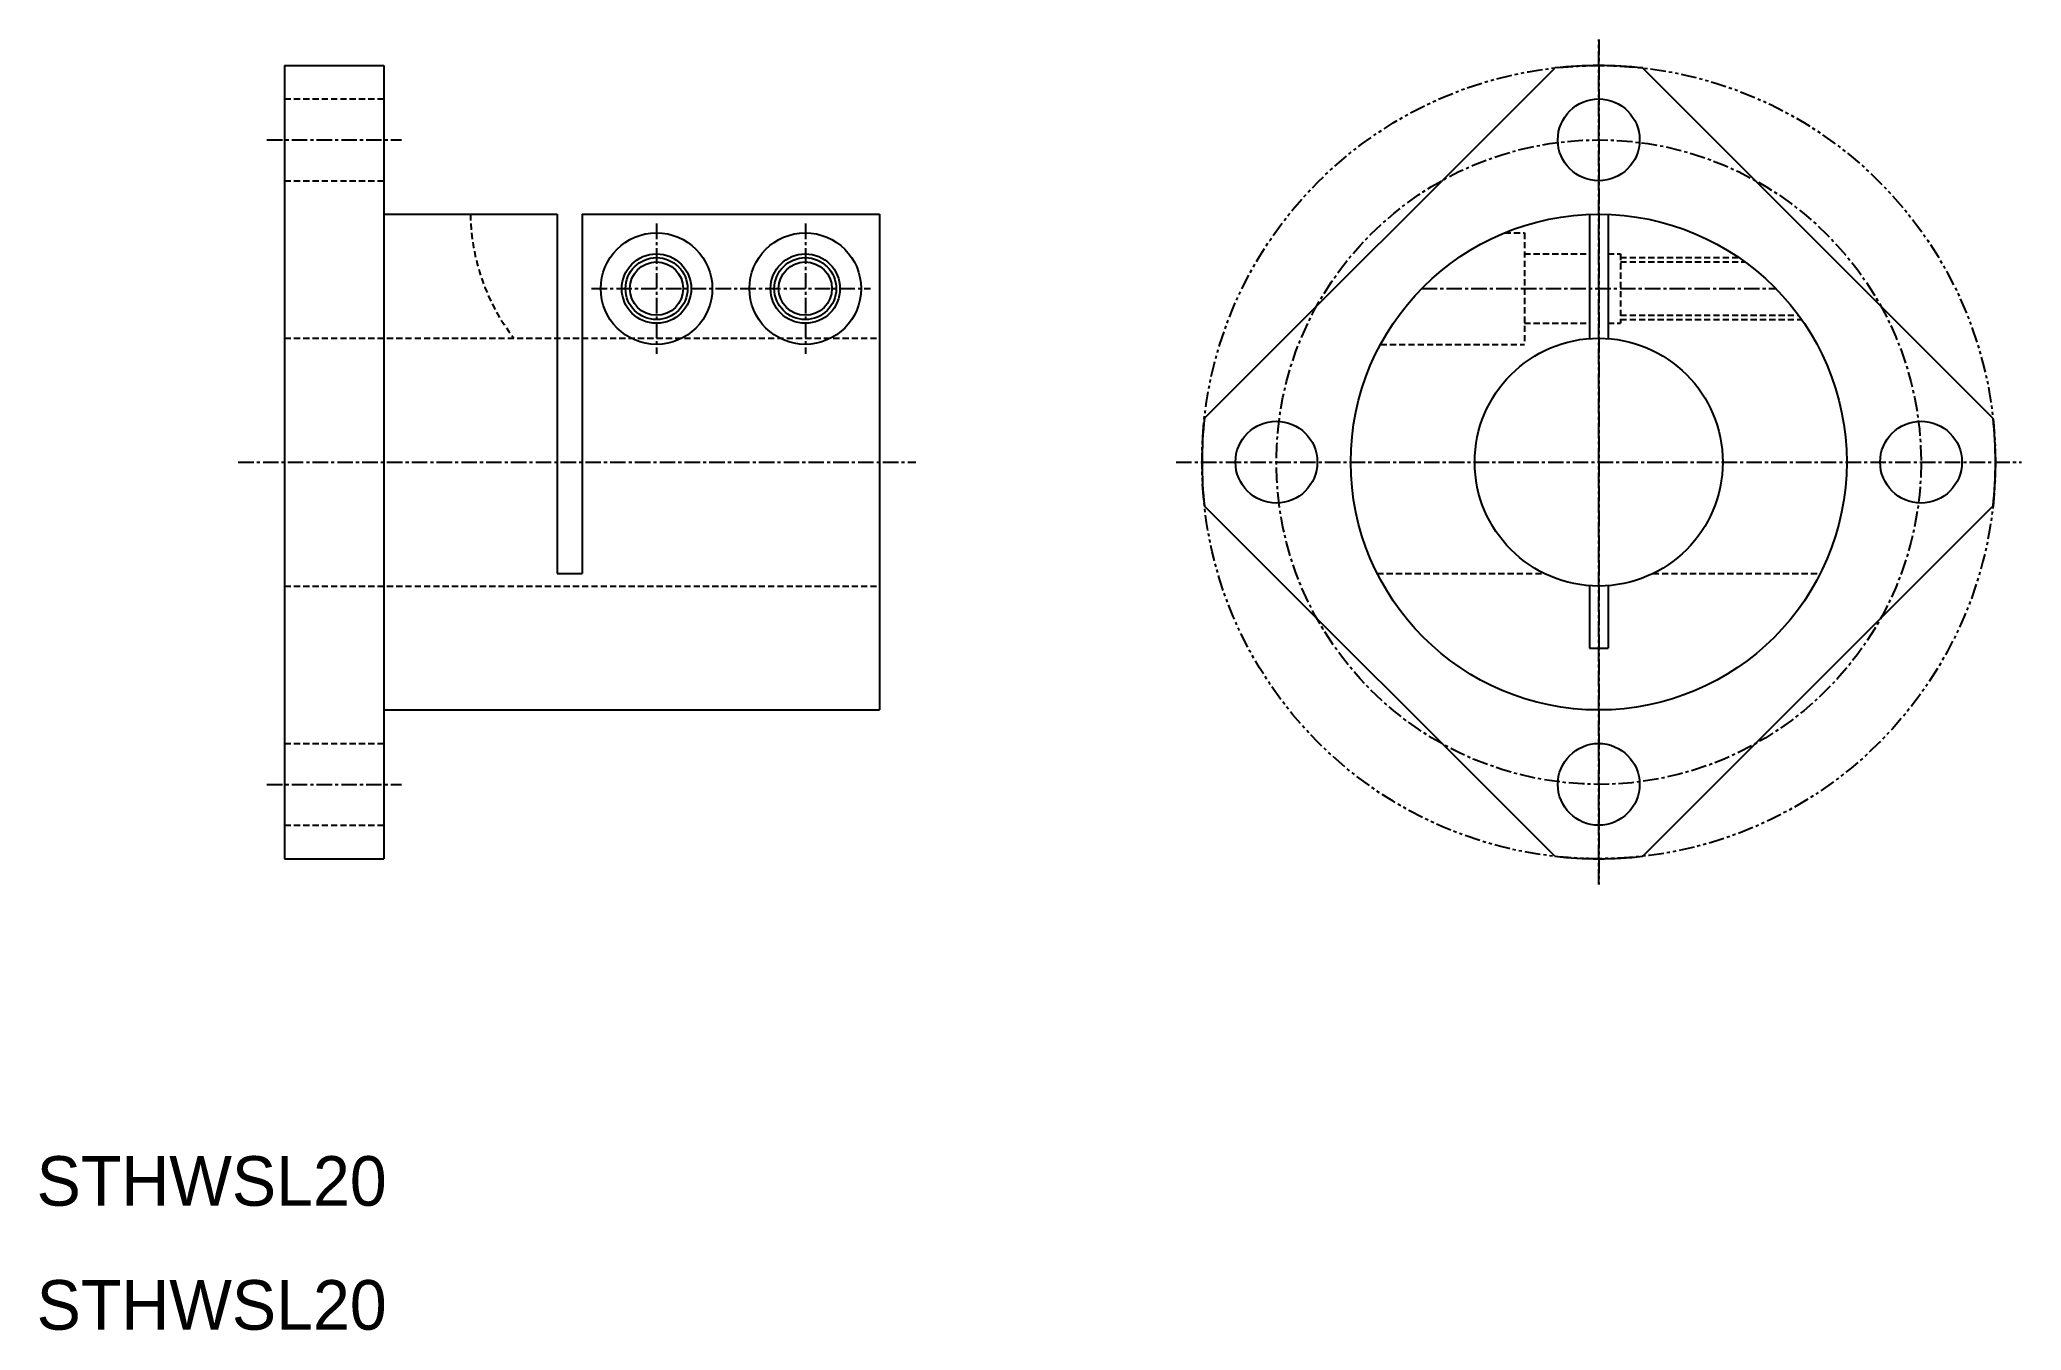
# Model space of a CAD drawing. Extents: x 10 to 170, y 10 to 114.
import ezdxf

# ---------------------------------------------------------------- set-up
doc = ezdxf.new("R2010")
doc.units = 0
for name, pattern in [('CENTER', [2, 1.25, -0.25, 0.25, -0.25]), ('DASHED', [0.75, 0.5, -0.25]), ('PHANTOM', [2.5, 1.25, -0.25, 0.25, -0.25, 0.25, -0.25])]:
    doc.linetypes.add(name, pattern=pattern)
doc.layers.get('0').update_dxf_attribs({"linetype": 'CONTINUOUS'})
doc.layers.add('CENTER', color=1, linetype='CENTER')

msp = doc.modelspace()

# ---------------------------------------------------------------- linework, layer by layer
at = {"color": 7, "linetype": 'CONTINUOUS'}
for p, q in [((30, 112), (30, 48)), ((30, 112), (38, 112)), ((38, 112), (38, 48)), ((104.2, 83.55), (132.45, 111.8)), ((167.8, 83.55), (139.55, 111.8)), ((38, 100), (52, 100)), ((52, 100), (52, 71)), ((54, 100), (78, 100)), ((54, 100), (54, 71)), ((78, 100), (78, 60)), ((135.25, 99.99), (135.25, 89.97)), ((136.75, 99.99), (136.75, 89.97)), ((132.45, 48.2), (104.2, 76.45)), ((139.55, 48.2), (167.8, 76.45)), ((52, 71), (54, 71)), ((135.25, 70.03), (135.25, 65)), ((136.75, 70.03), (136.75, 65)), ((135.25, 65), (136.75, 65)), ((38, 60), (78, 60)), ((30, 48), (38, 48))]:
    msp.add_line(p, q, dxfattribs=at)
at = {"color": 3, "linetype": 'DASHED'}
for p, q in [((30, 109.3), (38, 109.3)), ((30, 102.7), (38, 102.7)), ((128.4, 98.5), (130, 98.5)), ((130, 98.5), (130, 89.5)), ((130, 96.8), (135.25, 96.8)), ((136.75, 96.8), (137.75, 96.8)), ((137.75, 96.8), (137.75, 91.2)), ((137.75, 96.5), (147.3, 96.5)), ((137.75, 96.15), (147.8, 96.15)), ((130, 91.2), (135.25, 91.2)), ((136.75, 91.2), (137.75, 91.2)), ((137.75, 91.85), (152.11, 91.85)), ((137.75, 91.5), (152.36, 91.5)), ((30, 90), (78, 90)), ((118.4, 89.5), (130, 89.5)), ((118.14, 71), (131.64, 71)), ((140.36, 71), (153.86, 71)), ((30, 70), (78, 70)), ((30, 57.3), (38, 57.3)), ((30, 50.7), (38, 50.7))]:
    msp.add_line(p, q, dxfattribs=at)
at = {"color": 3, "linetype": 'PHANTOM'}
msp.add_circle((136, 80), 32, dxfattribs=at)
at = {"color": 7, "linetype": 'CONTINUOUS'}
for centre, radius in [((136, 106), 3.3), ((136, 80), 20), ((60, 94), 4.5), ((72, 94), 4.5), ((60, 94), 2.8), ((60, 94), 2.15), ((72, 94), 2.8), ((72, 94), 2.15), ((136, 80), 10), ((110, 80), 3.3), ((162, 80), 3.3), ((136, 54), 3.3)]:
    msp.add_circle(centre, radius, dxfattribs=at)
at = {"color": 3, "linetype": 'CONTINUOUS'}
for centre in [(60, 94), (72, 94)]:
    msp.add_circle(centre, 2.5, dxfattribs=at)
at = {"color": 7, "linetype": 'CONTINUOUS'}
for start, end in [(83.6248, 96.3752), (173.6248, 186.3752), (353.6248, 6.3752), (263.6248, 276.3752)]:
    msp.add_arc((136, 80), 32, start, end, dxfattribs=at)
at = {"color": 3, "linetype": 'DASHED'}
msp.add_arc((61.73, 100.24), 16.74, 180.8363, 217.7438, dxfattribs=at)
at = {"layer": 'CENTER', "color": 1, "linetype": 'CENTER'}
for p, q in [((136, 45.91), (136, 114.09)), ((136, 114.09), (136, 45.91)), ((28.58, 106), (39.42, 106)), ((60.01, 99.25), (60.01, 88.75)), ((72.01, 99.25), (72.01, 88.75)), ((54.76, 94), (77.26, 94)), ((121.72, 94), (150.28, 94)), ((26.26, 80), (80.93, 80)), ((101.91, 80), (170.09, 80)), ((28.58, 54), (39.42, 54))]:
    msp.add_line(p, q, dxfattribs=at)
msp.add_circle((136, 80), 26, dxfattribs=at)

# ---------------------------------------------------------------- texts
at = {"color": 7, "linetype": 'CONTINUOUS'}
for p in [(10, 20), (10, 10)]:
    msp.add_text('STHWSL20', height=4, dxfattribs=at).set_placement(p)

doc.saveas('drawing.dxf')
